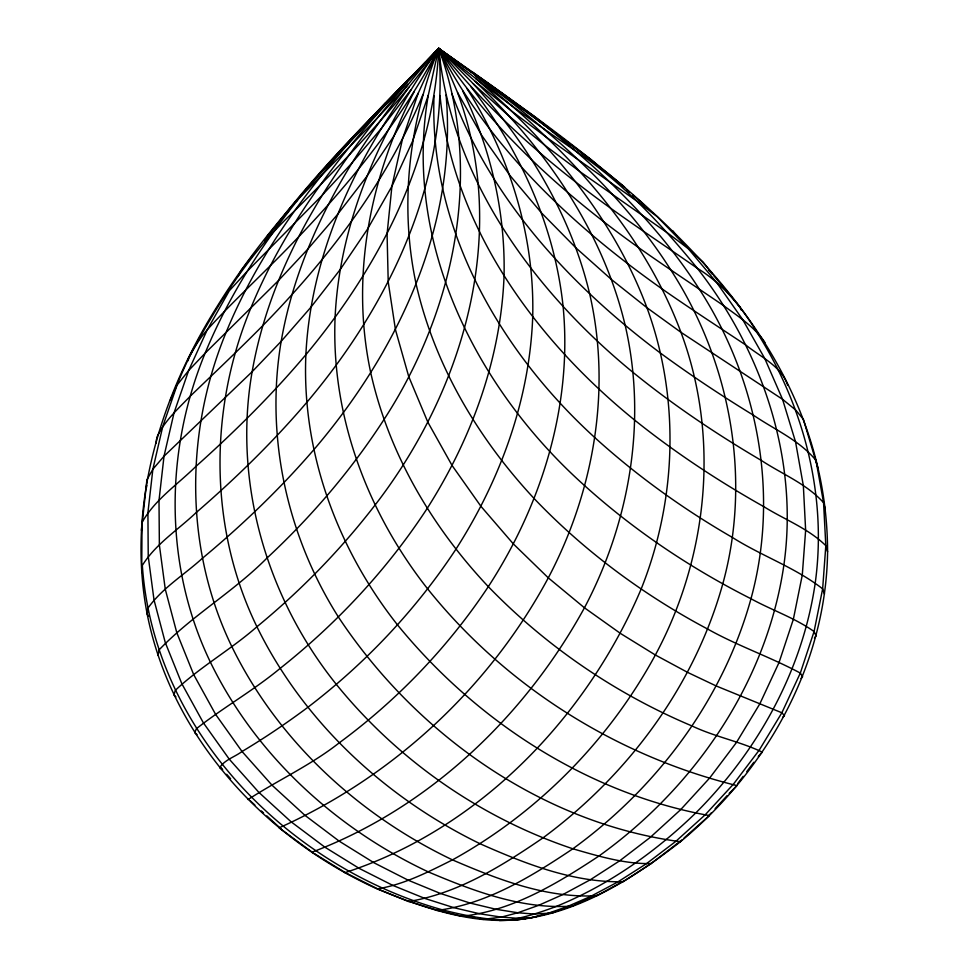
<?xml version="1.0" encoding="UTF-8"?>
<svg xmlns="http://www.w3.org/2000/svg" width="969" height="969" viewBox="0 0 969 969"><rect width="100%" height="100%" fill="white"/><g stroke="black" fill="none" stroke-linecap="round" stroke-linejoin="round"><path stroke-width="1.45" d="M511.172 920.284C574.665 915.741 631.425 879.828 680.432 841.71C766.358 770.755 826.145 664.625 827.587 551.749C826.981 315.737 611.96 169.757 438.727 48.45C378.843 110.841 315.204 170.871 264.561 241.16M538.716 915.947C484.464 929.598 427.559 909.528 377.486 889.045C264.973 838.282 171.779 737.385 147.24 614.394C126.442 507.284 159.897 397.46 216.947 306.773C277.037 209.413 361.921 132.002 438.727 48.45L468.705 69.865M141.413 530.346L146.913 479.776L152.872 469.202L164.015 456.205L252.134 371.733L281.18 341.33L310.892 307.246L340.046 269.757L367.433 229.265L391.912 186.29L412.479 141.426L428.286 95.277L438.727 48.45C500.949 94.368 564.854 137.961 624.63 187.078M141.704 572.497L142.043 522.436C154.786 499.701 177.303 484.73 195.544 466.755C234.643 431.774 272.047 394.831 305.877 354.69C377.837 268.207 433.688 162.768 438.727 48.45C525.949 110.757 612.699 178.26 670.839 270.012C730.287 361.8 752.029 477.765 722.789 583.847C694.373 686.064 627.851 775.224 542.967 837.894C502.172 865.814 458.071 893.466 408.47 901.545L377.474 888.803L345.497 872.742L314.222 853.507M156.094 443.317L156.481 439.248M428.286 95.277C402.619 243.098 476.445 389.029 584.901 485.893C634.816 530.855 691.054 568.452 750.975 598.745C771.736 610.131 794.665 617.81 814.069 631.522L816.068 635.955L814.396 638.038M451.699 58.382L438.727 48.45C450.222 179.229 389.381 304.714 306.737 402.438C272.907 442.143 235.467 478.601 196.029 512.698C177.945 529.91 155.743 543.888 142.334 565.387C153.55 730.456 287.781 867.025 443.027 910.012C463.8 915.293 484.924 919.545 506.399 920.296C523.212 918.164 539.321 912.677 555.164 906.863C607.878 885.654 655.056 852.405 695.718 812.979C757.952 750.902 802.659 670.209 815.268 582.696C827.247 495.268 803.773 405.648 756.571 331.749C741.346 306.507 722.668 283.772 697.28 268.243C668.743 248.379 639.819 229.096 611.536 208.868C547.606 162.816 487.54 110.587 438.727 48.45L427.426 60.126M170.362 400.088C181.191 376.384 189.585 349.773 207.269 329.775C227.303 307.573 249.009 286.994 270.157 265.869C335.407 201.14 395.958 130.306 438.727 48.45C482.586 85.623 529.413 119.03 576.652 151.709C623.37 182.996 661.9 224.917 697.28 268.243C762.458 351.529 798.977 459.403 783.836 565.339C766.673 682.988 694.434 787.749 598.685 856.196C557.296 883.486 512.213 910.981 461.91 916.25L435.771 909.843L407.876 901.073M188.252 360.674L188.628 357.924C217.092 304.884 249.396 252.957 293.789 211.63C345.412 160.297 395.885 107.462 438.727 48.45L442.082 51.405M158.056 655.468L159.013 649.957C191.535 615.872 233.468 591.829 266.754 558.265C311.182 516.949 350.935 470.619 383.918 419.65C454.231 311.546 484.415 172.046 438.727 48.45C363.387 124.807 291.572 208.226 250.596 308.627C208.88 409.754 208.759 527.79 256.93 626.749C303.539 722.014 385.141 797.535 479.97 843.708C524.956 863.633 573.091 882.771 623.091 881.742L651.192 863.549L681.922 839.929M708.448 269.976L712.566 274.215L703.155 262.102L688.244 248.621L657.212 216.681L636.367 200.728L547.4 138.01L511.838 111.253L475.185 81.372L438.727 48.45C408.882 122.93 399.228 205.682 416.21 284.438C434.584 365.252 478.08 438.388 534.258 498.672C584.477 551.264 643.549 595.002 707.721 629.087C737.591 645.839 770.21 656.946 800.321 673.067L802.586 676.701L801.048 678.397M146.198 488.497L146.876 485.554M482.913 919.411L501.397 917.122L517.773 912.762L538.461 905.409L562.892 894.557L590.303 879.767L619.785 860.738L650.26 837.373L680.626 809.696L709.744 777.925L736.488 742.436L759.866 703.76L779.04 662.505L793.332 619.373L802.284 575.065L805.639 530.285L803.349 485.687L795.549 441.864L782.552 399.313L764.747 358.457L742.678 319.588L716.963 282.936L688.244 248.621L668.016 233.299L580.806 172.264L545.729 145.968L509.524 116.51L473.429 83.952L438.727 48.45L418.22 93.23L402.438 139.257L391.912 186.29L387.079 234.001L388.218 281.955L395.449 329.666L408.736 376.578L427.789 422.06L452.099 465.52L480.939 506.327L513.376 543.936L548.297 577.863L584.452 607.793L620.572 633.508L655.359 654.996L687.639 672.401L716.345 686.028L781.862 712.772L784.478 715.643L782.661 717.399M414.211 91.619C369.71 177.339 350.245 277.449 370.739 372.726C388.726 453.468 431.859 526.785 488.315 586.645C545.995 646.262 615.799 693.901 692.241 726.072C714.795 736.767 740.013 741.479 762.349 752.138L758.291 756.401M422.956 94.465C386.946 182.099 328.491 258.444 262.623 325.778C238.98 349.724 214.5 372.811 190.275 396.164C177.908 409.027 164.04 421.297 156.615 437.891M238.386 275.668L241.16 270.448L253.987 253.721M764.953 342.517C754.524 326.832 738.354 316.536 723.455 305.538C695.27 286.315 666.769 267.553 638.91 247.834C561.972 192.916 490.326 128.344 438.727 48.45C381.931 127.133 339.719 219.309 335.092 317.396C330.998 415.616 367.263 512.347 427.729 588.97C505.624 686.125 616.26 755.832 736.997 785.617L729.173 793.417M418.22 93.23L393.753 136.278L366.343 177.024L337.103 214.973L307.27 249.723L278.042 280.986L205.113 353.188L188.652 370.521L177.097 385.032L162.744 426.517L152.872 469.202L147.918 512.649L148.233 556.4L154.01 599.896L165.275 642.556L181.857 683.751L203.381 722.838L229.302 759.224L258.832 792.339L291.051 821.773L324.894 847.185L359.245 868.418L392.966 885.46L424.943 898.469L454.207 907.771L479.909 913.815L501.397 917.122L518.185 918.346L530.019 918.115L546.31 913.9L566.732 906.827L590.715 896.373L617.507 882.141L646.226 863.839L675.841 841.346L705.287 814.711L733.448 784.151L759.296 750.006L781.862 712.772L800.321 673.067L814.069 631.522L822.645 588.837L825.818 545.668L823.565 502.681L815.995 460.42C799.57 440.326 774.788 429.751 753.737 415.41C721.857 395.885 690.655 375.269 660.519 353.14C570.995 286.146 491.222 200.317 451.978 93.993M408.845 87.464C352.425 165.663 310.661 257.269 305.877 354.69C301.625 452.39 337.321 548.817 397.593 625.005C475.864 720.839 586.729 793.248 709.344 815.595L684.102 837.955M737.869 783.376L743.187 776.339M746.748 771.651L753.846 762.264M787.652 385.226C781.511 366.173 760.495 356.943 745.888 345.073C717.932 326.517 689.758 308.275 662.251 289.053C572.304 225.607 489.091 147.712 438.727 48.45C364.562 131.845 300.572 229.617 281.18 341.33C265.058 436.413 286.969 535.796 338.411 617.023C415.265 733.073 540.811 823.069 680.432 841.71L679.741 841.904M411.05 89.669L381.471 128.271L351.178 163.834L321.417 196.077L246.489 272.023L229.278 290.785L207.269 329.775L188.652 370.521L174.057 412.77L164.015 456.205L159.001 500.428L159.364 544.953L165.275 589.237L176.782 632.672L193.691 674.618L215.639 714.432L242.032 751.496L272.083 785.253L304.86 815.268L339.247 841.189L374.119 862.846L408.312 880.252L440.689 893.563L470.268 903.108L496.176 909.31L517.773 912.762L534.561 914.07L552.948 912.955M296.344 201.588L298.973 198.173M301.601 194.769C335.565 153.696 373.331 115.856 410.226 77.411M332.391 160.6L340.083 151.443M434.088 54.312L438.727 48.45L457.562 92.588L481.532 135.091L509.936 175.462L541.828 213.253L576.119 248.064L611.572 279.617L646.941 307.718L680.953 332.306L782.552 399.313L795.755 410.057L803.41 419.383L817.933 468.088M267.287 236.133L278.987 222.301M280.937 219.999L282.887 217.698M285.819 214.234L288.738 210.782M407.477 82.522C334.257 164.863 271.405 261.509 252.134 371.733C232.814 482.09 266.608 597.607 336.34 684.393C397.641 759.987 480.491 817.945 572.861 848.783C598.006 856.063 625.429 864.287 651.192 863.549M370.824 119.175L385.383 103.065M401.941 87.222L406.992 81.662M409.003 79.434L425.367 62.246M431.726 56.178L438.727 48.45C451.372 179.095 534.064 291.342 633.072 372.435C673.467 405.26 716.806 434.282 761.658 460.65C782.419 474.253 806.705 483.931 823.565 502.681L825.358 509.561M407.646 85.054C372.835 124.189 335.371 160.806 298.961 198.439C261.109 245.654 228.248 297.12 205.113 353.188C164.621 451.421 163.931 566.078 210.503 662.384C255.622 755.117 335.492 828.338 428.334 871.918C473.793 891.117 522.897 909.939 573.103 905.991M708.097 816.286L711.101 813.015M715.122 808.667L727.174 795.597M343.196 148.221L348.392 142.843M352.534 138.531L355.659 135.309M413.036 74.976C337.733 150.147 266.729 233.154 225.995 332.646C184.861 432.404 184.425 548.842 231.821 646.565C277.715 740.631 358.53 815.05 452.475 859.891C497.787 879.404 546.528 898.481 596.722 895.719L623.479 881.172M248.052 799.558C277.837 780.251 310.904 765.147 339.089 742.944C397.447 700.03 448.259 647.026 488.315 586.645C541.828 504.268 572.534 405.308 563.122 306.64C554.704 226.031 519.905 150.219 470.704 86.435M574.387 905.01L597.594 894.908M554.571 911.853L572.97 905.494M544.481 914.457L553.129 912.229M515.314 919.678L525.137 919M499.423 920.55L506.399 920.296M486.922 919.048L492.821 919.46M345.497 872.742L344.891 872.669C479.171 829.137 586.62 717.544 641.103 589.152C676.846 499.907 680.153 398.211 646.941 307.718C613.123 216.874 548.805 141.147 475.912 78.792M464.793 916.189L475.113 917.752M478.056 918.2L481.012 918.648M475.185 81.372C544.881 148.015 602.645 230.452 625.175 325.342C647.231 420.582 629.802 521.903 584.452 607.793C524.823 716.551 428.637 808.194 311.727 852.272L312.975 852.732L279.084 827.853C392.845 776.811 489.248 687.845 548.297 577.863C593.755 491.513 611.705 389.792 589.697 293.995C570.923 214.9 527.717 143.739 473.429 83.952M435.771 909.843L436.886 910.472C486.983 904.053 531.666 876.351 572.861 848.783C657.115 787.591 723.056 699.654 750.975 598.745C779.694 494.033 757.928 379.691 699.303 289.15C641.914 199.759 558.083 131.966 471.939 71.742M541.962 123.111L591.211 159.715L604.995 172.191M456.423 62.004L458.785 63.809M500.925 92.467L515.811 103.901M518.1 105.657L522.679 109.182M478.226 77.169L469.892 70.785L534.585 116.583L564.394 140.408M197.046 734.575L194.696 732.721L196.38 728.724C223.33 707.443 253.515 690.461 280.017 668.489C337.042 623.285 387.261 569.481 427.111 508.531C471.358 439.03 500.779 359.172 504.037 276.371C505.564 212.211 490.774 148.414 462.637 90.82M475.597 76.272C562.504 143.957 641.866 227.509 680.953 332.306C720.124 437.237 708.073 556.957 655.359 654.996C608.847 740.619 537.807 812.749 452.475 859.891C428.758 871.725 403.516 884.794 377.474 888.803M626.846 190.36L629.184 192.274M632.684 195.132L640.848 201.818L644.409 206.276M175.946 696.868L173.984 695.112L175.268 690.376C200.389 666.72 230.961 649.533 256.93 626.749C300.644 590.787 340.385 550.077 374.942 505.212C464.066 389.889 509.827 233.577 457.562 92.588M250.535 801.048L254.883 805.009M261.4 810.956L263.58 812.93M266.838 815.91L280.962 828.786M226.649 774.279L230.622 778.737M149.008 616.417L147.24 614.394L147.978 608.084C162.32 587.953 184.183 574.847 202.255 558.398C242.141 525.222 279.714 489.236 313.629 449.943C397.12 352.316 457.659 226.104 446.067 94.986M713.511 275.353L734.466 300.39M736.379 302.667L740.183 307.221L741.031 309.862M672.752 230.792L677.307 236.593M220.92 767.363L222.664 769.81L219.624 767.714C224.638 759.769 234.777 756.983 242.032 751.496C264.682 737.978 286.533 723.177 307.694 707.418C365.41 663.341 415.931 609.913 455.902 549.229C500.367 479.837 529.607 399.858 532.696 317.057C534.803 236.363 510.069 156.663 467.07 88.748M824.474 594.082L822.645 588.837C795.258 567.531 761.573 555.952 732.322 537.407C683.278 509.088 637.057 475.912 595.099 437.855C499.677 350.96 428.916 227.788 434.039 95.64M827.587 551.749L825.818 545.668C808.303 528.42 784.502 519.566 763.899 506.702C718.768 481.314 675.393 452.789 634.986 420.376C535.167 339.55 452.656 226.54 440.023 95.543"/></g></svg>
